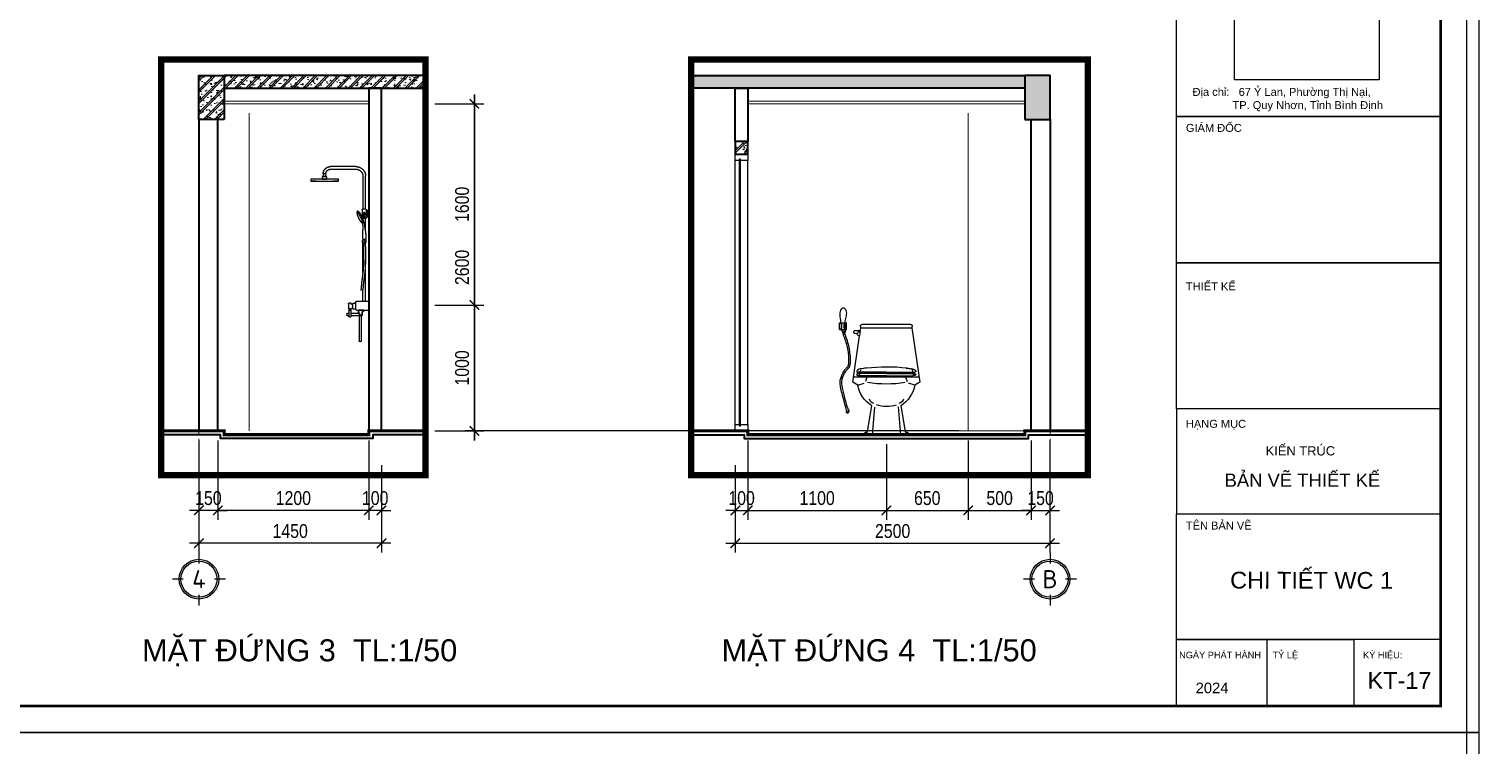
# Model space of a CAD drawing. Header units: inches. Extents: x 236662 to 497023, y -248575 to 81795.
# Drawn here: x 288630 to 300149, y -198868 to -193177 of the extents above; entities that cross this region are included whole.
import ezdxf
from ezdxf.enums import TextEntityAlignment as Align

# ---------------------------------------------------------------- set-up
doc = ezdxf.new("R2010")
doc.units = ezdxf.units.IN
doc.header["$LTSCALE"] = 10
doc.header["$MEASUREMENT"] = 0
for name, pattern in [('ACAD_ISO02W100', [15, 12, -3]), ('CENTER', [2, 1.25, -0.25, 0.25, -0.25]), ('DASHED2', [0.375, 0.25, -0.125])]:
    doc.linetypes.add(name, pattern=pattern)
for name, color, linetype in [('01. HP_TEXT', 9, 'Continuous'), ('04. HP_CUA', 153, 'Continuous'), ('07. HP_KY HIEU', 43, 'Continuous'), ('07. HP_KY HIEU @ 1', 43, 'Continuous'), ('08. HP_DIM', 118, 'Continuous'), ('10. HP_VAT DUNG 1', 144, 'Continuous'), ('TEXT', 2, 'Continuous')]:
    doc.layers.add(name, color=color, linetype=linetype)
for name, color, linetype, lineweight in [('02. HP_BE TONG', 1, 'Continuous', 35), ('03. HP_TUONG', 2, 'Continuous', 35), ('05. HP_TRUC', 251, 'CENTER', 5), ('06. HP_THAY 1', 134, 'Continuous', 15), ('06. HP_THAY 2', 147, 'Continuous', 13), ('09_HP_HATCH', 8, 'Continuous', 5)]:
    doc.layers.add(name, color=color, linetype=linetype, lineweight=lineweight)
doc.layers.add('Tpl_Bound', color=1, linetype='Continuous', plot=False)
doc.styles.add('ISOCP50', font='isocpeur.ttf')
doc.styles.get("Standard").update_dxf_attribs({"font": 'arial.ttf'})
doc.styles.add('TA1', font='arial.ttf')
doc.styles.add('TEXT (none)', font='arial.ttf')
doc.styles.add('text2', font='VHELVCN.TTF')
doc.dimstyles.new('AL-100 (1-50)', dxfattribs={"dimscale": 0.5, "dimtxt": 220, "dimasz": 150, "dimexe": 150, "dimexo": 150, "dimgap": 80, "dimtad": 1, "dimdec": 0, "dimzin": 9, "dimtxsty": 'text2', "dimblk": 'ARCHTICK', "dimcen": 1, "dimdle": 150, "dimclrd": 256, "dimclre": 256, "dimclrt": 7, "dimadec": 0, "dimazin": 0, "dimtfac": 1, "dimtdec": 0, "dimtix": 1, "dimtmove": 2, "dimatfit": 3, "dimldrblk": 'ARCHTICK', "dimfxl": 1, "dimtolj": 1, "dimtzin": 0, "dimlwd": -1, "dimlwe": -1, "dimarcsym": 0})
picture_1 = doc.add_image_def('image1.jpg', size_in_pixel=(1818, 1935))

# ---------------------------------------------------------------- blocks, each defined once
blk = doc.blocks.new('KHUNG TEN A-3')
at = {"layer": '01. HP_TEXT'}
for points in [[(365, 116.74), (365, 163.34), (415, 163.34), (415, 116.74)], [(365, 89.04), (365, 116.74), (415, 116.74), (415, 89.04)], [(365, 61.35), (365, 89.04), (415, 89.04), (415, 61.35)], [(365, 61.35), (365, 41.47), (415, 41.47), (415, 61.35)], [(365, 17.61), (365, 41.47), (415, 41.47), (415, 17.61)], [(365, 5), (365, 17.61), (398.56, 17.61), (398.56, 5)], [(398.56, 5), (382.12, 5), (382.12, 17.61), (398.56, 17.61)], [(398.56, 5), (415, 5), (415, 17.61), (398.56, 17.61)]]:
    blk.add_lwpolyline(points, close=True, dxfattribs=at)
at = {"layer": '02. HP_BE TONG', "color": 1, "const_width": 0.5}
blk.add_lwpolyline([(15, 5), (415, 5), (415, 292), (15, 292)], close=True, dxfattribs=at)
at = {"layer": '06. HP_THAY 1'}
blk.add_lwpolyline([(0, 297), (420, 297), (420, 0), (0, 0)], close=True, dxfattribs=at)
at = {"layer": 'Defpoints'}
blk.add_lwpolyline([(0, 0), (420, 0), (420, 297), (0, 297)], close=True, dxfattribs=at)
at = {"layer": '01. HP_TEXT', "color": 7, "style": 'TA1'}
for s, height, p in [('GIÁM ĐỐC', 1.5, (366.75, 113.85)), ('THIẾT KẾ', 1.5, (366.75, 83.82)), ('HẠNG MỤC', 1.5, (366.75, 57.76)), ('TÊN BẢN VẼ', 1.5, (366.75, 38.47)), ('NGÀY PHÁT HÀNH', 1.25, (365.46, 14.06)), ('TỶ LỆ', 1.25, (383.16, 14.06)), ('KÝ HIỆU:', 1.25, (400.31, 14.06)), ('2024', 2, (368.6, 7.45))]:
    blk.add_text(s, height=height, dxfattribs=at).set_placement(p)
at = {"layer": '01. HP_TEXT', "style": 'TA1'}
for s, height, p in [('KIẾN TRÚC', 1.75, (388.44, 53.39)), ('BẢN VẼ THIẾT KẾ', 2.5, (388.83, 47.82))]:
    blk.add_text(s, height=height, dxfattribs=at).set_placement(p, align=Align.MIDDLE_CENTER)
at = {"layer": '01. HP_TEXT', "color": 7, "insert": (365.04, 122.17), "char_height": 1.5, "attachment_point": 1, "style": 'TA1'}
blk.add_mtext_dynamic_manual_height_columns('\\A1;\\pi-0.02931,l3,t7.47069,17.97069;Địa chỉ:   67 Ỷ Lan, Phường Thị Nại, \\P             TP. Quy Nhơn, Tỉnh Bình Định ', width=49.5509, gutter_width=2.41, heights=[62.37], dxfattribs=at)
image = blk.add_image(picture_1, insert=(375.99, 123.73), size_in_units=(27.41, 29.18))
image.dxf.flags = 7
blk = doc.blocks.new('_ArchTick')
at = {"color": 0, "linetype": 'ByBlock', "const_width": 0.15}
blk.add_lwpolyline([(-0.5, -0.5), (0.5, 0.5)], dxfattribs=at)
blk = doc.blocks.new('*D659')
at = {"layer": '08. HP_DIM', "transparency": 16777216}
for p, q in [((291330, -196643), (291330, -197078)), ((291430, -196643), (291430, -197078)), ((291330, -197003), (291255, -197003)), ((291430, -197003), (291330, -197003)), ((291430, -197003), (291505, -197003))]:
    blk.add_line(p, q, dxfattribs=at)
at = {"layer": 'Defpoints', "color": 0, "transparency": 16777216}
for p in [(291330, -196568), (291430, -196568), (291330, -197003)]:
    blk.add_point(p, dxfattribs=at)
at = {"layer": '08. HP_DIM', "transparency": 16777216, "xscale": 75, "yscale": 75, "zscale": 75}
blk.add_blockref('_ArchTick', (291330, -197003), dxfattribs=at)
at = {"layer": '08. HP_DIM', "transparency": 16777216, "xscale": 75, "yscale": 75, "zscale": 75, "rotation": 180}
blk.add_blockref('_ArchTick', (291430, -197003), dxfattribs=at)
at = {"layer": '08. HP_DIM', "color": 7, "transparency": 16777216, "insert": (291380, -196906), "char_height": 110, "attachment_point": 5, "style": 'text2'}
blk.add_mtext('\\A1;100', dxfattribs=at)
blk = doc.blocks.new('*D660')
at = {"layer": '08. HP_DIM', "transparency": 16777216}
for p, q in [((290130, -196447), (290130, -197078)), ((291330, -196447), (291330, -197078)), ((291405, -197003), (290055, -197003))]:
    blk.add_line(p, q, dxfattribs=at)
at = {"layer": 'Defpoints', "color": 0, "transparency": 16777216}
for p in [(290130, -196372), (291330, -196372), (290130, -197003)]:
    blk.add_point(p, dxfattribs=at)
at = {"layer": '08. HP_DIM', "transparency": 16777216, "xscale": 75, "yscale": 75, "zscale": 75, "rotation": 180}
blk.add_blockref('_ArchTick', (290130, -197003), dxfattribs=at)
at = {"layer": '08. HP_DIM', "transparency": 16777216, "xscale": 75, "yscale": 75, "zscale": 75}
blk.add_blockref('_ArchTick', (291330, -197003), dxfattribs=at)
at = {"layer": '08. HP_DIM', "color": 7, "transparency": 16777216, "insert": (290730, -196906), "char_height": 110, "attachment_point": 5, "style": 'text2'}
blk.add_mtext('\\A1;1200', dxfattribs=at)
blk = doc.blocks.new('*D661')
at = {"layer": '08. HP_DIM', "transparency": 16777216}
for p, q in [((290130, -196447), (290130, -197078)), ((289980, -196643), (289980, -197078)), ((289980, -197003), (289905, -197003)), ((290130, -197003), (289980, -197003)), ((290130, -197003), (290205, -197003))]:
    blk.add_line(p, q, dxfattribs=at)
at = {"layer": 'Defpoints', "color": 0, "transparency": 16777216}
for p in [(290130, -196372), (289980, -196568), (289980, -197003)]:
    blk.add_point(p, dxfattribs=at)
at = {"layer": '08. HP_DIM', "transparency": 16777216, "xscale": 75, "yscale": 75, "zscale": 75}
blk.add_blockref('_ArchTick', (289980, -197003), dxfattribs=at)
at = {"layer": '08. HP_DIM', "transparency": 16777216, "xscale": 75, "yscale": 75, "zscale": 75, "rotation": 180}
blk.add_blockref('_ArchTick', (290130, -197003), dxfattribs=at)
at = {"layer": '08. HP_DIM', "color": 7, "transparency": 16777216, "insert": (290055, -196906), "char_height": 110, "attachment_point": 5, "style": 'text2'}
blk.add_mtext('\\A1;150', dxfattribs=at)
blk = doc.blocks.new('*D662')
at = {"layer": '08. HP_DIM', "transparency": 16777216}
for p, q in [((289980, -196447), (289980, -197339)), ((291430, -196643), (291430, -197339)), ((291505, -197264), (289905, -197264))]:
    blk.add_line(p, q, dxfattribs=at)
at = {"layer": 'Defpoints', "color": 0, "transparency": 16777216}
for p in [(289980, -196372), (291430, -196568), (289980, -197264)]:
    blk.add_point(p, dxfattribs=at)
at = {"layer": '08. HP_DIM', "transparency": 16777216, "xscale": 75, "yscale": 75, "zscale": 75, "rotation": 180}
blk.add_blockref('_ArchTick', (289980, -197264), dxfattribs=at)
at = {"layer": '08. HP_DIM', "transparency": 16777216, "xscale": 75, "yscale": 75, "zscale": 75}
blk.add_blockref('_ArchTick', (291430, -197264), dxfattribs=at)
at = {"layer": '08. HP_DIM', "color": 7, "transparency": 16777216, "insert": (290705, -197168), "char_height": 110, "attachment_point": 5, "style": 'text2'}
blk.add_mtext('\\A1;1450', dxfattribs=at)
blk = doc.blocks.new('ÁDASDASDAA')
at = {"layer": '10. HP_VAT DUNG 1', "linetype": 'DASHED2', "ltscale": 150}
for p, q in [((363, 1044), (342, 1044)), ((47, 1023), (47, 760)), ((339, 982), (362, 982)), ((-2, 703), (-2, 751)), ((2, 754), (8, 754)), ((8, 699), (2, 699)), ((12, 751), (12, 703)), ((12, 739), (14, 739)), ((14, 714), (12, 714)), ((16, 737), (16, 716)), ((16, 735), (21, 735)), ((16, 720), (21, 720)), ((20, 735), (20, 759)), ((20, 691), (20, 720)), ((24, 763), (49, 763)), ((25, 731), (25, 724)), ((32, 700), (32, 717)), ((36, 721), (38, 721)), ((38, 696), (36, 696)), ((42, 717), (42, 700)), ((53, 759), (53, 695)), ((49, 691), (20, 691)), ((47, 691), (47, 681)), ((31, 498), (31, 513)), ((45, 498), (45, 513)), ((48, 256), (49, 494)), ((27, 28), (28, 353)), ((48, 28), (48, 121)), ((0, -32), (0, 21)), ((0, -21), (0, 0)), ((7, 28), (98, 28)), ((105, -32), (105, 21)), ((105, 13), (127, 13)), ((131, 9), (131, -25)), ((144, 15), (159, 15)), ((163, 12), (163, -27)), ((98, -40), (7, -40)), ((43, -40), (84, -40)), ((43, -49), (43, -40)), ((60, -53), (47, -53)), ((52, -40), (84, -40)), ((52, -80), (52, -53)), ((84, -83), (56, -83)), ((80, -53), (75, -53)), ((75, -67), (142, -67)), ((75, -83), (75, -67)), ((142, -83), (75, -83)), ((84, -40), (84, -49)), ((84, -57), (84, -67)), ((127, -29), (105, -29)), ((131, -27), (131, -15)), ((159, -31), (135, -31)), ((142, -90), (142, -44)), ((146, -40), (156, -40)), ((156, -94), (146, -94)), ((160, -44), (160, -90)), ((160, -67), (171, -67)), ((171, -83), (160, -83)), ((174, -70), (174, -80)), ((62, -248), (62, -284)), ((69, -292), (69, -292)), ((77, -244), (77, -284))]:
    blk.add_line(p, q, dxfattribs=at)
blk.add_lwpolyline([(103, 1100), (305, 1100, -0.414214), (363, 1042), (363, 1028, -0.414214), (360, 1024), (346, 1024, -0.414214), (342, 1028), (342, 1042, 0.414214), (305, 1079), (103, 1079)], format="xyb", dxfattribs=at)
for points in [[(26, 762), (26, 1024)], [(26, 589), (26, 692)]]:
    blk.add_lwpolyline(points, dxfattribs=at)
for points in [[(241, 999), (461, 999), (461, 985), (241, 985)], [(334, 1018), (371, 1018), (371, 999), (334, 999)], [(147, -31), (156, -31), (156, -40), (147, -40)]]:
    blk.add_lwpolyline(points, close=True, dxfattribs=at)
for centre, radius in [((37, 728), 6.6), ((37, 505), 16.4)]:
    blk.add_circle(centre, radius, dxfattribs=at)
for centre, radius, start, end in [((103, 1023), 77.1, 90, 180), ((103, 1023), 56.1, 90, 180), ((351, 3004), 2022, 266.873, 273.127), ((2, 751), 3.74, 90, 180), ((2, 703), 3.74, 180, 270), ((8, 751), 3.74, 0, 90), ((8, 703), 3.74, 270, 0), ((14, 737), 1.87, 0, 90), ((14, 716), 1.87, 270, 0), ((24, 759), 3.74, 90, 180), ((21, 731), 3.74, 0, 90), ((21, 724), 3.74, 270, 0), ((36, 717), 3.74, 90, 180), ((36, 700), 3.74, 180, 270), ((38, 717), 3.74, 0, 90), ((38, 700), 3.74, 270, 0), ((49, 759), 3.74, 0, 90), ((49, 695), 3.74, 270, 0), ((7, 21), 7.48, 90, 180), ((98, 21), 7.48, 0, 90), ((127, 9), 3.74, 0, 90), ((159, 12), 3.74, 0, 89.961), ((7, -32), 7.48, 180, 270), ((47, -49), 3.74, 180, 270), ((56, -80), 3.74, 180, 270), ((80, -49), 3.74, 270, 0), ((80, -57), 3.74, 0, 90), ((98, -32), 7.48, 270, 0), ((127, -25), 3.74, 270, 0), ((135, -27), 3.74, 180, 270), ((146, -44), 3.74, 90, 180), ((146, -90), 3.74, 180, 270), ((156, -44), 3.74, 0, 90), ((156, -90), 3.74, 270, 0), ((159, -27), 3.74, 270, 0), ((171, -70), 3.74, 0, 90), ((171, -80), 3.74, 270, 0), ((69, -284), 7.48, 180, 270), ((69, -284), 7.48, 270, 0)]:
    blk.add_arc(centre, radius, start, end, dxfattribs=at)
for points in [[(344, 1024), (342, 1020), (334, 1018)], [(361, 1024), (363, 1020), (371, 1018)], [(23, 523), (22, 545), (24, 574), (30, 613), (33, 636), (39, 658), (56, 704), (73, 733), (87, 746)], [(91, 740), (80, 723), (63, 690), (52, 657), (50, 644), (51, 551), (50, 524)], [(87, 746), (92, 744), (95, 733), (92, 716), (83, 694), (71, 671), (61, 659), (51, 651)], [(31, 513), (30, 516), (27, 518)], [(31, 498), (30, 494), (27, 492)], [(29, 491), (27, 369), (32, 267), (39, 209), (45, 158), (51, 78), (57, 10), (61, -99), (62, -248)], [(45, 513), (46, 516), (49, 518)], [(45, 498), (46, 494), (49, 494)], [(133, 3), (138, 4), (139, 8), (142, 14), (144, 15)]]:
    blk.add_spline(points, degree=3, dxfattribs=at)
blk.add_open_spline([(44, 490), (44, 470), (43, 449), (43, 415), (42, 403), (42, 382), (42, 373), (43, 357), (43, 349), (43, 324), (44, 308), (46, 285), (46, 278), (47, 269), (47, 266), (48, 262), (48, 260), (49, 253), (49, 248), (51, 234), (52, 225), (54, 212), (54, 209), (55, 202), (55, 199), (57, 189), (57, 182), (59, 171), (59, 166), (60, 157), (60, 155), (61, 149), (61, 146), (62, 138), (62, 132), (64, 115), (64, 104), (66, 89), (66, 86), (66, 79), (67, 76), (67, 71), (67, 68), (68, 60), (68, 54), (70, 38), (71, 27), (72, 12), (72, 8), (72, 0), (73, -4), (73, -15), (74, -22), (75, -45), (75, -60), (76, -98), (77, -121), (77, -167), (77, -190), (77, -236), (77, -260), (77, -244)], degree=3, knots=[0, 0, 0, 0, 167.623842, 167.623842, 269.288906, 269.288906, 335.942574, 335.942574, 402.596242, 402.596242, 535.903578, 535.903578, 591.115144, 591.115144, 610.088371, 610.088371, 629.061598, 629.061598, 667.008052, 667.008052, 742.900961, 742.900961, 769.149431, 769.149431, 795.397901, 795.397901, 847.894842, 847.894842, 889.429331, 889.429331, 911.858109, 911.858109, 934.286887, 934.286887, 979.144444, 979.144444, 1068.859557, 1068.859557, 1098.828686, 1098.828686, 1121.082469, 1121.082469, 1143.336253, 1143.336253, 1187.84382, 1187.84382, 1276.858955, 1276.858955, 1306.966026, 1306.966026, 1337.073098, 1337.073098, 1397.287241, 1397.287241, 1517.715527, 1517.715527, 1701.519191, 1701.519191, 1885.322854, 1885.322854, 2070.350351, 2070.350351, 2070.350351, 2070.350351], dxfattribs=at)
blk = doc.blocks.new('*D663')
at = {"layer": '08. HP_DIM', "transparency": 16777216}
for p, q in [((294241, -196643), (294241, -197078)), ((294341, -196643), (294341, -197078)), ((294241, -197003), (294166, -197003)), ((294241, -197003), (294341, -197003)), ((294341, -197003), (294416, -197003))]:
    blk.add_line(p, q, dxfattribs=at)
at = {"layer": 'Defpoints', "color": 0, "transparency": 16777216}
for p in [(294241, -196568), (294341, -196568), (294341, -197003)]:
    blk.add_point(p, dxfattribs=at)
at = {"layer": '08. HP_DIM', "transparency": 16777216, "xscale": 75, "yscale": 75, "zscale": 75}
blk.add_blockref('_ArchTick', (294241, -197003), dxfattribs=at)
at = {"layer": '08. HP_DIM', "transparency": 16777216, "xscale": 75, "yscale": 75, "zscale": 75, "rotation": 180}
blk.add_blockref('_ArchTick', (294341, -197003), dxfattribs=at)
at = {"layer": '08. HP_DIM', "color": 7, "transparency": 16777216, "insert": (294291, -196906), "char_height": 110, "attachment_point": 5, "style": 'text2'}
blk.add_mtext('\\A1;100', dxfattribs=at)
blk = doc.blocks.new('*D664')
at = {"layer": '08. HP_DIM', "transparency": 16777216}
for p, q in [((294341, -196447), (294341, -197078)), ((295441, -196477), (295441, -197078)), ((294266, -197003), (295516, -197003))]:
    blk.add_line(p, q, dxfattribs=at)
at = {"layer": 'Defpoints', "color": 0, "transparency": 16777216}
for p in [(294341, -196372), (295441, -196402), (295441, -197003)]:
    blk.add_point(p, dxfattribs=at)
at = {"layer": '08. HP_DIM', "transparency": 16777216, "xscale": 75, "yscale": 75, "zscale": 75, "rotation": 180}
blk.add_blockref('_ArchTick', (294341, -197003), dxfattribs=at)
at = {"layer": '08. HP_DIM', "transparency": 16777216, "xscale": 75, "yscale": 75, "zscale": 75}
blk.add_blockref('_ArchTick', (295441, -197003), dxfattribs=at)
at = {"layer": '08. HP_DIM', "color": 7, "transparency": 16777216, "insert": (294891, -196906), "char_height": 110, "attachment_point": 5, "style": 'text2'}
blk.add_mtext('\\A1;1100', dxfattribs=at)
blk = doc.blocks.new('*D665')
at = {"layer": '08. HP_DIM', "transparency": 16777216}
for p, q in [((296591, -196447), (296591, -197078)), ((296741, -196643), (296741, -197078)), ((296591, -197003), (296516, -197003)), ((296591, -197003), (296741, -197003)), ((296741, -197003), (296816, -197003))]:
    blk.add_line(p, q, dxfattribs=at)
at = {"layer": 'Defpoints', "color": 0, "transparency": 16777216}
for p in [(296591, -196372), (296741, -196568), (296741, -197003)]:
    blk.add_point(p, dxfattribs=at)
at = {"layer": '08. HP_DIM', "transparency": 16777216, "xscale": 75, "yscale": 75, "zscale": 75}
blk.add_blockref('_ArchTick', (296591, -197003), dxfattribs=at)
at = {"layer": '08. HP_DIM', "transparency": 16777216, "xscale": 75, "yscale": 75, "zscale": 75, "rotation": 180}
blk.add_blockref('_ArchTick', (296741, -197003), dxfattribs=at)
at = {"layer": '08. HP_DIM', "color": 7, "transparency": 16777216, "insert": (296666, -196906), "char_height": 110, "attachment_point": 5, "style": 'text2'}
blk.add_mtext('\\A1;150', dxfattribs=at)
blk = doc.blocks.new('*D666')
at = {"layer": '08. HP_DIM', "transparency": 16777216}
for p, q in [((296741, -196447), (296741, -197339)), ((294241, -196643), (294241, -197339)), ((294166, -197264), (296816, -197264))]:
    blk.add_line(p, q, dxfattribs=at)
at = {"layer": 'Defpoints', "color": 0, "transparency": 16777216}
for p in [(296741, -196372), (294241, -196568), (296741, -197264)]:
    blk.add_point(p, dxfattribs=at)
at = {"layer": '08. HP_DIM', "transparency": 16777216, "xscale": 75, "yscale": 75, "zscale": 75, "rotation": 180}
blk.add_blockref('_ArchTick', (294241, -197264), dxfattribs=at)
at = {"layer": '08. HP_DIM', "transparency": 16777216, "xscale": 75, "yscale": 75, "zscale": 75}
blk.add_blockref('_ArchTick', (296741, -197264), dxfattribs=at)
at = {"layer": '08. HP_DIM', "color": 7, "transparency": 16777216, "insert": (295491, -197168), "char_height": 110, "attachment_point": 5, "style": 'text2'}
blk.add_mtext('\\A1;2500', dxfattribs=at)
blk = doc.blocks.new('*U308')
for p, q in [((0, 50), (0, 2150)), ((100, 50), (100, 2150))]:
    blk.add_line(p, q)
for points in [[(0, 2150), (60, 2150), (60, 2160), (70, 2160), (70, 2150), (100, 2150), (100, 2200), (0, 2200)], [(0, 0), (100, 0), (100, 50), (70, 50), (70, 40), (60, 40), (60, 50), (0, 50)]]:
    blk.add_lwpolyline(points, close=True)
at = {"color": 8}
blk.add_lwpolyline([(70, 40), (60, 40), (60, 2160), (70, 2160)], close=True, dxfattribs=at)
blk = doc.blocks.new('MAT DUNG TIEU')
for p, q in [((289158, 73242), (289174, 73232)), ((289158, 73242), (289206, 73242)), ((289158, 73194), (289158, 73242)), ((289174, 73203), (289158, 73194)), ((289158, 73194), (289206, 73194)), ((289174, 73203), (289174, 73232)), ((289175, 73185), (289179, 73172)), ((289178, 73174), (289194, 73174)), ((289179, 73172), (289193, 73172)), ((289206, 73242), (289190, 73232)), ((289190, 73203), (289190, 73232)), ((289190, 73203), (289206, 73194)), ((289198, 73187), (289193, 73172)), ((289206, 73194), (289206, 73242)), ((289301, 73187), (289296, 73151)), ((289304, 73207), (289658, 73207)), ((289255, 72867), (289706, 72867)), ((289276, 72883), (289276, 72882)), ((289276, 72883), (289276, 72883)), ((289276, 72882), (289277, 72882)), ((289277, 72882), (289277, 72881)), ((289277, 72881), (289278, 72881)), ((289277, 72881), (289277, 72881)), ((289278, 72881), (289278, 72880)), ((289278, 72880), (289278, 72880)), ((289278, 72880), (289279, 72880)), ((289279, 72880), (289279, 72879)), ((289279, 72880), (289279, 72880)), ((289279, 72879), (289280, 72879)), ((289280, 72879), (289280, 72879)), ((289280, 72879), (289281, 72879)), ((289281, 72878), (289282, 72878)), ((289281, 72878), (289281, 72878)), ((289282, 72878), (289282, 72878)), ((289282, 72878), (289283, 72878)), ((289283, 72878), (289284, 72878)), ((289287, 72899), (289284, 72899)), ((289287, 72899), (289284, 72899)), ((289284, 72878), (289284, 72877)), ((289284, 72877), (289285, 72877)), ((289285, 72877), (289286, 72877)), ((289285, 72877), (289285, 72877)), ((289286, 72877), (289287, 72877)), ((289286, 72877), (289286, 72877)), ((289481, 72899), (289287, 72899)), ((289287, 72877), (289288, 72877)), ((289288, 72877), (289288, 72877)), ((289288, 72877), (289289, 72876)), ((289289, 72876), (289290, 72876)), ((289290, 72876), (289291, 72876)), ((289291, 72876), (289292, 72876)), ((289292, 72876), (289293, 72876)), ((289296, 72887), (289293, 72879)), ((289293, 72876), (289294, 72876)), ((289294, 72876), (289295, 72876)), ((289295, 72876), (289296, 72876)), ((289296, 72876), (289297, 72875)), ((289481, 72875), (289297, 72875)), ((289302, 72915), (289299, 72905)), ((289481, 72891), (289329, 72891)), ((289481, 72899), (289675, 72899)), ((289481, 72891), (289633, 72891)), ((289481, 72875), (289665, 72875)), ((289659, 72915), (289662, 72905)), ((289666, 72876), (289665, 72875)), ((289666, 72887), (289668, 72879)), ((289667, 72876), (289666, 72876)), ((289668, 72876), (289667, 72876)), ((289669, 72876), (289668, 72876)), ((289670, 72876), (289669, 72876)), ((289671, 72876), (289670, 72876)), ((289672, 72876), (289671, 72876)), ((289673, 72876), (289672, 72876)), ((289673, 72877), (289673, 72876)), ((289674, 72877), (289673, 72877)), ((289675, 72877), (289674, 72877)), ((289675, 72899), (289678, 72899)), ((289675, 72877), (289675, 72877)), ((289676, 72877), (289675, 72877)), ((289676, 72877), (289676, 72877)), ((289677, 72877), (289676, 72877)), ((289678, 72877), (289677, 72877)), ((289678, 72878), (289678, 72877)), ((289679, 72878), (289678, 72878)), ((289679, 72878), (289679, 72878)), ((289680, 72878), (289679, 72878)), ((289680, 72878), (289680, 72878)), ((289681, 72878), (289680, 72878)), ((289681, 72879), (289681, 72878)), ((289682, 72879), (289681, 72879)), ((289683, 72880), (289682, 72879)), ((289682, 72879), (289682, 72879)), ((289682, 72879), (289682, 72879)), ((289683, 72880), (289683, 72880)), ((289683, 72880), (289683, 72880)), ((289684, 72880), (289683, 72880)), ((289684, 72881), (289684, 72880)), ((289684, 72881), (289684, 72881)), ((289685, 72881), (289684, 72881)), ((289686, 72883), (289685, 72882)), ((289685, 72882), (289685, 72881)), ((289685, 72882), (289685, 72882)), ((289686, 72883), (289686, 72883)), ((289283, 72811), (289327, 72823)), ((289678, 72811), (289634, 72823)), ((289562, 72659), (289579, 72467))]:
    blk.add_line(p, q)
blk.add_lwpolyline([(289678, 72811, -0.204545), (289581, 72667), (289611, 72490, 0.414214), (289616, 72485), (289624, 72485, -0.414214), (289629, 72480), (289631, 72467), (289330, 72467), (289333, 72480, -0.414214), (289338, 72485), (289346, 72485, 0.414214), (289351, 72490), (289380, 72667, -0.204545), (289283, 72811), (289250, 72830), (289296, 73151, -0.420661), (289280, 73164), (289264, 73167, -0.414214), (289256, 73175), (289256, 73179, -0.414214), (289264, 73187), (289301, 73187), (289304, 73207), (289303, 73224, -0.283785), (289317, 73232), (289645, 73232, -0.283785), (289659, 73224), (289658, 73207), (289712, 72830)], format="xyb", close=True)
for points in [[(289623, 72927, 0.059522), (289343, 72927), (289329, 72927), (289323, 72925), (289310, 72924), (289300, 72922), (289293, 72920), (289287, 72917), (289282, 72915), (289277, 72906), (289278, 72901), (289284, 72899)], [(289361, 72715, 0.247354), (289393, 72685, 0.247354)], [(289481, 72664, 0.073236), (289552, 72675, 0.073236)], [(289569, 72685, 0.247354), (289601, 72715, 0.247354)]]:
    blk.add_lwpolyline(points, format="xyb")
for points in [[(289329, 72891), (289326, 72891), (289324, 72891), (289322, 72891), (289320, 72891), (289319, 72891), (289318, 72891), (289317, 72891), (289315, 72891), (289314, 72891), (289313, 72891), (289312, 72891), (289311, 72891), (289310, 72891), (289309, 72891), (289308, 72891), (289307, 72890), (289306, 72890), (289305, 72890), (289304, 72890), (289304, 72890), (289303, 72890), (289302, 72890), (289301, 72890), (289300, 72890), (289299, 72890), (289298, 72890), (289297, 72890), (289296, 72890), (289295, 72890), (289294, 72890), (289293, 72890), (289292, 72890), (289292, 72890), (289291, 72890), (289290, 72890), (289289, 72890), (289288, 72890), (289287, 72889), (289286, 72889), (289285, 72889), (289285, 72889), (289284, 72889), (289283, 72889), (289282, 72889), (289282, 72888), (289281, 72888), (289280, 72888), (289279, 72887), (289278, 72887), (289277, 72886)], [(289281, 72879), (289281, 72878)], [(289347, 72867), (289337, 72835)], [(289614, 72867), (289625, 72835)], [(289619, 72927), (289623, 72927), (289627, 72927), (289630, 72927), (289633, 72927), (289635, 72926), (289636, 72926), (289638, 72926), (289639, 72926), (289641, 72925), (289642, 72925), (289644, 72925), (289645, 72925), (289647, 72924), (289648, 72924), (289650, 72924), (289651, 72924), (289653, 72923), (289654, 72923), (289656, 72923), (289657, 72923), (289658, 72923), (289659, 72922), (289660, 72922), (289661, 72922), (289663, 72922), (289663, 72921), (289664, 72921), (289665, 72921), (289666, 72921), (289667, 72920), (289668, 72920), (289669, 72920), (289670, 72920), (289670, 72919), (289671, 72919), (289672, 72919), (289673, 72918), (289673, 72918), (289674, 72918), (289675, 72917), (289676, 72917), (289676, 72917), (289677, 72916), (289678, 72916), (289678, 72916), (289679, 72915), (289679, 72915), (289680, 72914), (289681, 72913), (289681, 72912), (289682, 72911), (289682, 72910), (289683, 72909), (289683, 72908), (289684, 72907), (289684, 72906), (289684, 72905), (289684, 72904), (289684, 72903), (289683, 72902), (289682, 72901), (289681, 72901), (289680, 72900), (289678, 72899)], [(289633, 72891), (289635, 72891), (289638, 72891), (289639, 72891), (289641, 72891), (289643, 72891), (289644, 72891), (289645, 72891), (289646, 72891), (289647, 72891), (289648, 72891), (289650, 72891), (289651, 72891), (289652, 72891), (289653, 72891), (289654, 72891), (289654, 72890), (289655, 72890), (289656, 72890), (289657, 72890), (289658, 72890), (289659, 72890), (289660, 72890), (289661, 72890), (289662, 72890), (289663, 72890), (289664, 72890), (289664, 72890), (289665, 72890), (289666, 72890), (289667, 72890), (289668, 72890), (289669, 72890), (289670, 72890), (289671, 72890), (289672, 72890), (289673, 72890), (289674, 72890), (289675, 72889), (289676, 72889), (289676, 72889), (289677, 72889), (289678, 72889), (289679, 72889), (289679, 72889), (289680, 72888), (289681, 72888), (289682, 72888), (289683, 72887), (289684, 72887), (289685, 72886)], [(289399, 72659), (289383, 72467)]]:
    blk.add_lwpolyline(points)
at = {"flags": 128}
blk.add_lwpolyline([(289208, 72628, 0.447816), (289219, 72631, -1.095424)], format="xyb", dxfattribs=at)
for centre, radius, start, end in [((289295, 73165), 14.4, 69.5025, 183.0668), ((289281, 72883), 5.46, 149.2762, 180.6862), ((289680, 72883), 5.46, 359.3138, 30.7238), ((289481, 73682), 862, 261.2909, 278.7091), ((289480, 72910), 245, 253.3416, 270.0961)]:
    blk.add_arc(centre, radius, start, end)
at = {"ltscale": 10}
blk.add_arc((289213, 72630), 11, 139.283, 76.9678, dxfattribs=at)
at = {"start_tangent": (0.000511, 1), "end_tangent": (0.000511, 1)}
blk.add_spline([(289169, 73212), (289165, 73246), (289160, 73299), (289171, 73337), (289189, 73342), (289203, 73327), (289205, 73289), (289197, 73212), (289196, 73186), (289174, 73186), (289169, 73212)], degree=3, dxfattribs=at)
for points, knots in [([(289181, 73172), (289181, 73162), (289184, 73154), (289189, 73143), (289190, 73141), (289194, 73130), (289196, 73123), (289203, 73101), (289207, 73087), (289213, 73056), (289216, 73041), (289219, 73015), (289219, 73004), (289220, 72986), (289220, 72979), (289220, 72966), (289219, 72960), (289218, 72954), (289218, 72952), (289218, 72949), (289217, 72948), (289217, 72946), (289217, 72945), (289216, 72943), (289215, 72941), (289214, 72939), (289214, 72938), (289212, 72936), (289212, 72936), (289211, 72934), (289210, 72933), (289208, 72932), (289207, 72931), (289205, 72929), (289204, 72928), (289201, 72925), (289200, 72923), (289196, 72920), (289194, 72917), (289190, 72912), (289188, 72909), (289182, 72900), (289179, 72893), (289174, 72882), (289173, 72881), (289171, 72875), (289170, 72872), (289168, 72866), (289167, 72864), (289166, 72861), (289165, 72860), (289164, 72858), (289164, 72857), (289163, 72854), (289163, 72853), (289162, 72849), (289161, 72847), (289160, 72841), (289159, 72837), (289159, 72830), (289159, 72826), (289159, 72817), (289160, 72812), (289161, 72804), (289161, 72802), (289162, 72799), (289162, 72797), (289163, 72794), (289163, 72792), (289164, 72788), (289164, 72785), (289166, 72778), (289167, 72772), (289173, 72752), (289177, 72734), (289186, 72703), (289187, 72699), (289188, 72695), (289188, 72694), (289189, 72692), (289189, 72692), (289189, 72690), (289190, 72689), (289191, 72685), (289191, 72682), (289193, 72675), (289195, 72671), (289198, 72659), (289200, 72652), (289204, 72640), (289206, 72634), (289208, 72628)], [0, 0, 0, 0, 20.968359, 20.968359, 28.837472, 28.837472, 48.568267, 48.568267, 88.029858, 88.029858, 130.816709, 130.816709, 166.258815, 166.258815, 192.631441, 192.631441, 219.004068, 219.004068, 229.293688, 229.293688, 236.963424, 236.963424, 244.633161, 244.633161, 259.972633, 259.972633, 275.312106, 275.312106, 287.527711, 287.527711, 299.743315, 299.743315, 314.298274, 314.298274, 328.853232, 328.853232, 343.40819, 343.40819, 361.601073, 361.601073, 379.793957, 379.793957, 409.166583, 409.166583, 414.573556, 414.573556, 425.387502, 425.387502, 429.863764, 429.863764, 433.24764, 433.24764, 435.867029, 435.867029, 438.486418, 438.486418, 443.54838, 443.54838, 448.51485, 448.51485, 453.48132, 453.48132, 458.447791, 458.447791, 459.901505, 459.901505, 461.138247, 461.138247, 462.624915, 462.624915, 464.111583, 464.111583, 467.08492, 467.08492, 472.885785, 472.885785, 473.590223, 473.590223, 473.761524, 473.761524, 473.867965, 473.867965, 474.123166, 474.123166, 474.633569, 474.633569, 475.654374, 475.654374, 477.695985, 477.695985, 479.918209, 479.918209, 479.918209, 479.918209]), ([(289191, 73172), (289193, 73162), (289197, 73152), (289213, 73110), (289221, 73077), (289228, 73029), (289230, 73013), (289231, 72988), (289231, 72978), (289231, 72963), (289230, 72958), (289229, 72951), (289229, 72949), (289227, 72942), (289226, 72938), (289224, 72933), (289222, 72931), (289220, 72928), (289219, 72926), (289216, 72924), (289214, 72922), (289211, 72919), (289210, 72918), (289206, 72914), (289203, 72911), (289198, 72904), (289195, 72900), (289189, 72889), (289186, 72882), (289182, 72873), (289181, 72871), (289179, 72866), (289178, 72863), (289176, 72858), (289176, 72857), (289175, 72854), (289175, 72854), (289174, 72852), (289174, 72851), (289173, 72849), (289173, 72847), (289172, 72842), (289171, 72840), (289171, 72833), (289171, 72829), (289171, 72819), (289172, 72814), (289175, 72792), (289179, 72771), (289194, 72714), (289204, 72678), (289219, 72631)], [1.242846, 1.242846, 1.242846, 1.242846, 28.934087, 28.934087, 113.624774, 113.624774, 160.510303, 160.510303, 196.445185, 196.445185, 220.263793, 220.263793, 232.200731, 232.200731, 260.441411, 260.441411, 279.627851, 279.627851, 298.814291, 298.814291, 318.000731, 318.000731, 337.187171, 337.187171, 363.09365, 363.09365, 389.000128, 389.000128, 414.906607, 414.906607, 419.717969, 419.717969, 429.340694, 429.340694, 433.14704, 433.14704, 435.161501, 435.161501, 437.175961, 437.175961, 441.204883, 441.204883, 446.276038, 446.276038, 451.347192, 451.347192, 456.418346, 456.418346, 468.173389, 468.173389, 479.75263, 479.75263, 479.75263, 479.75263])]:
    blk.add_open_spline(points, degree=3, knots=knots)
blk = doc.blocks.new('grid test1')
at = {"ltscale": 20}
for p, q in [((0, 440), (0, 260)), ((-260, 0), (-440, 0)), ((440, 0), (260, 0)), ((0, -260), (0, -440))]:
    blk.add_line(p, q, dxfattribs=at)
at = {"color": 251, "ltscale": 20, "true_color": 0x636466}
for radius in [330, 300]:
    blk.add_circle((0, 0), radius, dxfattribs=at)
at = {"layer": '01. HP_TEXT', "color": 2, "ltscale": 20, "true_color": 0xf1eb1f, "style": 'ISOCP50'}
blk.add_attdef('GRID', text='', height=300, dxfattribs=at).set_placement((-37, 0), align=Align.MIDDLE_CENTER)
blk = doc.blocks.new('*D672')
at = {"layer": '08. HP_DIM', "transparency": 16777216}
for p, q in [((292168, -196447), (292168, -195296)), ((291855, -195371), (292243, -195371)), ((291855, -196372), (292243, -196372))]:
    blk.add_line(p, q, dxfattribs=at)
at = {"layer": 'Defpoints', "color": 0, "transparency": 16777216}
for p in [(291780, -195371), (292168, -195371), (291780, -196372)]:
    blk.add_point(p, dxfattribs=at)
at = {"layer": '08. HP_DIM', "transparency": 16777216, "xscale": 75, "yscale": 75, "zscale": 75}
for p, rotation in [((292168, -195371), 90), ((292168, -196372), 270)]:
    blk.add_blockref('_ArchTick', p, dxfattribs=dict(at, rotation=rotation))
at = {"layer": '08. HP_DIM', "color": 7, "transparency": 16777216, "insert": (292071, -195871), "char_height": 110, "attachment_point": 5, "rotation": 90, "style": 'text2'}
blk.add_mtext('\\A1;1000', dxfattribs=at)
blk = doc.blocks.new('*D673')
at = {"layer": '08. HP_DIM', "transparency": 16777216}
for p, q in [((292168, -195446), (292168, -193697)), ((291855, -193772), (292243, -193772)), ((291855, -195371), (292243, -195371))]:
    blk.add_line(p, q, dxfattribs=at)
at = {"layer": 'Defpoints', "color": 0, "transparency": 16777216}
for p in [(291780, -193772), (292168, -193772), (291780, -195371)]:
    blk.add_point(p, dxfattribs=at)
at = {"layer": '08. HP_DIM', "transparency": 16777216, "xscale": 75, "yscale": 75, "zscale": 75}
for p, rotation in [((292168, -193772), 90), ((292168, -195371), 270)]:
    blk.add_blockref('_ArchTick', p, dxfattribs=dict(at, rotation=rotation))
at = {"layer": '08. HP_DIM', "color": 7, "transparency": 16777216, "insert": (292071, -194571), "char_height": 110, "attachment_point": 5, "rotation": 90, "style": 'text2'}
blk.add_mtext('\\A1;1600', dxfattribs=at)
blk = doc.blocks.new('*D674')
at = {"layer": '08. HP_DIM', "transparency": 16777216}
for p, q in [((292168, -193697), (292168, -196447)), ((291855, -193772), (292243, -193772)), ((296016, -196372), (292093, -196372))]:
    blk.add_line(p, q, dxfattribs=at)
at = {"layer": 'Defpoints', "color": 0, "transparency": 16777216}
for p in [(291780, -193772), (292168, -196372), (296091, -196372)]:
    blk.add_point(p, dxfattribs=at)
at = {"layer": '08. HP_DIM', "transparency": 16777216, "xscale": 75, "yscale": 75, "zscale": 75}
for p, rotation in [((292168, -193772), 90), ((292168, -196372), 270)]:
    blk.add_blockref('_ArchTick', p, dxfattribs=dict(at, rotation=rotation))
at = {"layer": '08. HP_DIM', "color": 7, "transparency": 16777216, "insert": (292071, -195072), "char_height": 110, "attachment_point": 5, "rotation": 90, "style": 'text2'}
blk.add_mtext('\\A1;2600', dxfattribs=at)
blk = doc.blocks.new('*D675')
at = {"layer": '08. HP_DIM', "transparency": 16777216}
for p, q in [((295441, -196477), (295441, -197078)), ((296091, -196447), (296091, -197078)), ((295366, -197003), (296166, -197003))]:
    blk.add_line(p, q, dxfattribs=at)
at = {"layer": 'Defpoints', "color": 0, "transparency": 16777216}
for p in [(295441, -196402), (296091, -196372), (296091, -197003)]:
    blk.add_point(p, dxfattribs=at)
at = {"layer": '08. HP_DIM', "transparency": 16777216, "xscale": 75, "yscale": 75, "zscale": 75, "rotation": 180}
blk.add_blockref('_ArchTick', (295441, -197003), dxfattribs=at)
at = {"layer": '08. HP_DIM', "transparency": 16777216, "xscale": 75, "yscale": 75, "zscale": 75}
blk.add_blockref('_ArchTick', (296091, -197003), dxfattribs=at)
at = {"layer": '08. HP_DIM', "color": 7, "transparency": 16777216, "insert": (295766, -196906), "char_height": 110, "attachment_point": 5, "style": 'text2'}
blk.add_mtext('\\A1;650', dxfattribs=at)
blk = doc.blocks.new('*D676')
at = {"layer": '08. HP_DIM', "transparency": 16777216}
for p, q in [((296091, -196447), (296091, -197078)), ((296591, -196447), (296591, -197078)), ((296016, -197003), (296666, -197003))]:
    blk.add_line(p, q, dxfattribs=at)
at = {"layer": 'Defpoints', "color": 0, "transparency": 16777216}
for p in [(296091, -196372), (296591, -196372), (296591, -197003)]:
    blk.add_point(p, dxfattribs=at)
at = {"layer": '08. HP_DIM', "transparency": 16777216, "xscale": 75, "yscale": 75, "zscale": 75, "rotation": 180}
blk.add_blockref('_ArchTick', (296091, -197003), dxfattribs=at)
at = {"layer": '08. HP_DIM', "transparency": 16777216, "xscale": 75, "yscale": 75, "zscale": 75}
blk.add_blockref('_ArchTick', (296591, -197003), dxfattribs=at)
at = {"layer": '08. HP_DIM', "color": 7, "transparency": 16777216, "insert": (296341, -196906), "char_height": 110, "attachment_point": 5, "style": 'text2'}
blk.add_mtext('\\A1;500', dxfattribs=at)

msp = doc.modelspace()

# ---------------------------------------------------------------- hatches: boundary and pattern name
at = {"layer": '09_HP_HATCH'}
h = msp.add_hatch(dxfattribs=at)
h.set_pattern_fill('CHAU-01', color=256, scale=15, pattern_type=2)
h.set_pattern_definition([(50, (-17820.39, -3276.53), (107.589027, -9.41282), [11.25, -123.75]), (355, (-17820.39, -3276.53), (-20.8127, 112.82882), [9, -99]), (100.4514, (-17811.43, -3277.32), (86.776407, 103.41593), [9.56103, -105.171317]), (46.1842, (-17820.4, -3246.53), (160.086157, -24.82785), [16.875, -185.625]), (96.6356, (-17807.05, -3248.6), (140.199406, 146.11768), [14.34154, -157.75695]), (351.1842, (-17820.4, -3246.53), (140.19929, 146.11779), [13.5, -148.5]), (21, (-17805.39, -3254.03), (89.536058, -60.392834), [11.25, -123.75]), (326, (-17805.39, -3254.03), (36.4973, 108.772507), [9, -99]), (71.4514, (-17797.93, -3259.07), (126.033394, 48.379575), [9.56103, -105.171317]), (37.5, (-17820.394, -3276.534), (1.8239783, 49.934078), [0, -97.8, 0, -100.5, 0, -99.375]), (7.5, (-17820.394, -3276.534), (39.460431, 59.161757), [0, -57.3, 0, -95.55, 0, -37.875]), (327.5, (-17853.844, -3276.534), (80.0733654, -3.3832308), [0, -37.5, 0, -117, 0, -155.25]), (317.5, (-17868.844, -3276.534), (87.477925, 15.015747), [0, -48.75, 0, -77.7, 0, -110.25]), (45, (-17820.394, -3276.534), (-45.078057, 45.078057), []), (45, (-17820.394, -3258.16), (-45.078057, 45.078057), [])])
h.paths.add_polyline_path([(291780.1, -193547.5), (290180.1, -193547.5), (290180.1, -193647.5), (291780.1, -193647.5)])
h.paths.add_polyline_path([(290180.1, -193897.5), (289980.1, -193897.5), (289980.1, -193547.5), (290180.1, -193547.5)])
h = msp.add_hatch(dxfattribs=at)
h.set_pattern_fill('CHAU-01', color=256, scale=15, pattern_type=2)
h.set_pattern_definition([(50, (-14010.32, -3276.53), (107.589027, -9.41282), [11.25, -123.75]), (355, (-14010.32, -3276.53), (-20.8127, 112.82882), [9, -99]), (100.4514, (-14001.35, -3277.32), (86.776407, 103.41593), [9.56103, -105.171317]), (46.1842, (-14010.32, -3246.53), (160.086157, -24.82785), [16.875, -185.625]), (96.6356, (-13996.98, -3248.6), (140.199406, 146.11768), [14.34154, -157.75695]), (351.1842, (-14010.32, -3246.53), (140.19929, 146.11779), [13.5, -148.5]), (21, (-13995.32, -3254.03), (89.536058, -60.392834), [11.25, -123.75]), (326, (-13995.32, -3254.03), (36.4973, 108.772507), [9, -99]), (71.4514, (-13987.86, -3259.07), (126.033394, 48.379575), [9.56103, -105.171317]), (37.5, (-14010.317, -3276.534), (1.8239783, 49.934078), [0, -97.8, 0, -100.5, 0, -99.375]), (7.5, (-14010.317, -3276.534), (39.460431, 59.161757), [0, -57.3, 0, -95.55, 0, -37.875]), (327.5, (-14043.767, -3276.534), (80.0733654, -3.3832308), [0, -37.5, 0, -117, 0, -155.25]), (317.5, (-14058.77, -3276.534), (87.477925, 15.015747), [0, -48.75, 0, -77.7, 0, -110.25]), (45, (-14010.32, -3276.534), (-45.078057, 45.078057), []), (45, (-14010.32, -3258.16), (-45.078057, 45.078057), [])])
h.paths.add_polyline_path([(293891.1, -193547.5), (296541.1, -193547.5), (296541.1, -193647.5), (293891.1, -193647.5)])
h.paths.add_polyline_path([(296541.1, -193897.5), (296741.1, -193897.5), (296741.1, -193547.5), (296541.1, -193547.5)])
h = msp.add_hatch(dxfattribs=at)
h.set_pattern_fill('CHAU-01', color=256, scale=15, pattern_type=2)
h.set_pattern_definition([(50, (188450.405, -277235.39), (107.58903, -9.41282), [11.25, -123.75]), (355, (188450.4, -277235.39), (-20.8127, 112.82882), [9, -99]), (100.4514, (188459.37, -277236.17), (86.77641, 103.41593), [9.56103, -105.17132]), (46.1842, (188450.4, -277205.39), (160.08616, -24.82785), [16.875, -185.625]), (96.6356, (188463.75, -277207.45), (140.1994, 146.11768), [14.34154, -157.75695]), (351.1842, (188450.4, -277205.39), (140.1993, 146.1178), [13.5, -148.5]), (21, (188465.405, -277212.89), (89.53606, -60.392834), [11.25, -123.75]), (326, (188465.4, -277212.89), (36.4973, 108.77251), [9, -99]), (71.4514, (188472.87, -277217.92), (126.033394, 48.379575), [9.56103, -105.17132]), (37.5, (188450.405, -277235.386), (1.823978, 49.934078), [0, -97.8, 0, -100.5, 0, -99.375]), (7.5, (188450.405, -277235.386), (39.46043, 59.161757), [0, -57.3, 0, -95.55, 0, -37.875]), (327.5, (188416.955, -277235.386), (80.073365, -3.383231), [0, -37.5, 0, -117, 0, -155.25]), (317.5, (188401.955, -277235.386), (87.477925, 15.015747), [0, -48.75, 0, -77.7, 0, -110.25]), (45, (188450.405, -277235.386), (-45.078057, 45.078057), []), (45, (188450.405, -277217.01), (-45.078057, 45.078057), [])])
h.paths.add_polyline_path([(294241.1, -194071.5), (294241.1, -194171.5), (294341.1, -194171.5), (294341.1, -194071.5)])

# ---------------------------------------------------------------- linework, layer by layer
at = {"layer": '02. HP_BE TONG'}
for points in [[(290180.1, -193897.5), (289980.1, -193897.5), (289980.1, -193547.5), (290180.1, -193547.5)], [(291780.1, -193547.5), (290180.1, -193547.5), (290180.1, -193647.5), (291780.1, -193647.5)], [(293891.1, -193547.5), (296541.1, -193547.5), (296541.1, -193647.5), (293891.1, -193647.5)], [(296541.1, -193897.5), (296741.1, -193897.5), (296741.1, -193547.5), (296541.1, -193547.5)], [(294241.1, -194071.5), (294241.1, -194171.5), (294341.1, -194171.5), (294341.1, -194071.5)]]:
    msp.add_lwpolyline(points, close=True, dxfattribs=at)
at = {"layer": '02. HP_BE TONG', "const_width": 25}
for points in [[(291780.1, -196371.5), (291330.1, -196371.5), (291330.1, -196401.5), (290180.1, -196401.5), (290180.1, -196371.5), (289678.8, -196371.5)], [(293891.1, -196371.5), (294341.1, -196371.5), (294341.1, -196401.5), (296541.1, -196401.5), (296541.1, -196371.5), (297042.5, -196371.5)]]:
    msp.add_lwpolyline(points, dxfattribs=at)
at = {"layer": '02. HP_BE TONG'}
for points in [[(291780.1, -196401.5), (291360.1, -196401.5), (291360.1, -196431.5), (290150.1, -196431.5), (290150.1, -196401.5), (289678.8, -196401.5)], [(293891.1, -196401.5), (294311.1, -196401.5), (294311.1, -196431.5), (296571.1, -196431.5), (296571.1, -196401.5), (297042.5, -196401.5)]]:
    msp.add_lwpolyline(points, dxfattribs=at)
at = {"layer": '03. HP_TUONG'}
for points in [[(291430.1, -193647.5), (291330.1, -193647.5), (291330.1, -196371.5), (291430.1, -196371.5)], [(294241.1, -193647.5), (294341.1, -193647.5), (294341.1, -194071.5), (294241.1, -194071.5)], [(290130.1, -193897.5), (289980.1, -193897.5), (289980.1, -196371.5), (290130.1, -196371.5)], [(296591.1, -193897.5), (296741.1, -193897.5), (296741.1, -196371.5), (296591.1, -196371.5)]]:
    msp.add_lwpolyline(points, close=True, dxfattribs=at)
at = {"layer": '05. HP_TRUC', "ltscale": 10}
for p, q in [((289980.1, -193684.2), (289980.1, -197339.4)), ((296741.1, -193684.2), (296741.1, -197339.4))]:
    msp.add_line(p, q, dxfattribs=at)
at = {"layer": '06. HP_THAY 1'}
msp.add_lwpolyline([(294241.1, -194171.5), (294341.1, -194171.5), (294341.1, -196371.5), (294241.1, -196371.5)], close=True, dxfattribs=at)
at = {"layer": '06. HP_THAY 2'}
for p, q in [((290380.1, -193847.5), (290380.1, -196371.5)), ((296091.1, -193847.5), (296091.1, -196371.5)), ((296591.1, -196371.5), (294341.1, -196371.5))]:
    msp.add_line(p, q, dxfattribs=at)
for points in [[(291330.1, -193771.5), (290180.1, -193771.5), (290180.1, -193751.5), (291330.1, -193751.5)], [(294341.1, -193771.5), (296541.1, -193771.5), (296541.1, -193751.5), (294341.1, -193751.5)]]:
    msp.add_lwpolyline(points, close=True, dxfattribs=at)
at = {"layer": '07. HP_KY HIEU', "linetype": 'ACAD_ISO02W100', "ltscale": 5, "const_width": 50}
for points in [[(291780.1, -193419), (289678.8, -193419), (289678.8, -196724.2), (291780.1, -196724.2)], [(293891.1, -193419), (297042.5, -193419), (297042.5, -196724.2), (293891.1, -196724.2)]]:
    msp.add_lwpolyline(points, close=True, dxfattribs=at)
at = {"layer": 'Tpl_Bound', "color": 1}
for points in [[(282444.5, -198768), (282444.5, -186316.1), (300149.2, -186316.1), (300149.2, -198768)], [(282444.5, -211219.9), (282444.5, -198768), (300149.2, -198768), (300149.2, -211219.9)]]:
    msp.add_lwpolyline(points, close=True, dxfattribs=at)

# ---------------------------------------------------------------- block references
at = {"color": 1, "xscale": 41.92548438755171, "yscale": 41.92548438755171, "zscale": 41.92548438755171}
for p in [(282444.5, -198768, -318.6), (282444.5, -211219.9, -318.6)]:
    msp.add_blockref('KHUNG TEN A-3', p, dxfattribs=at)
at = {"layer": '04. HP_CUA', "xscale": -1}
msp.add_blockref('*U308', (294341.1, -196371.5), dxfattribs=at)
at = {"layer": '06. HP_THAY 2', "xscale": -1}
msp.add_blockref('ÁDASDASDAA', (291330.1, -195371.1), dxfattribs=at)
at = {"layer": '07. HP_KY HIEU @ 1', "ltscale": 20}
ref = msp.add_blockref('grid test1', (289980.1, -197549.6), dxfattribs=dict(at, xscale=0.477750000078231, yscale=0.477750000078231, zscale=0.477750000078231))
ref.add_attrib('GRID', '4', dxfattribs={"layer": 'TEXT', "ltscale": 20, "height": 143.3, "style": 'ISOCP50'}).set_placement((289980.1, -197549.6), align=Align.MIDDLE_CENTER)
ref = msp.add_blockref('grid test1', (296741.1, -197549.6), dxfattribs=dict(at, xscale=0.477750000078231, yscale=0.477750000078231, zscale=0.477750000078231))
ref.add_attrib('GRID', 'B', dxfattribs={"layer": 'TEXT', "ltscale": 20, "height": 143.3, "style": 'ISOCP50'}).set_placement((296741.1, -197549.6), align=Align.MIDDLE_CENTER)
at = {"layer": '10. HP_VAT DUNG 1', "xscale": 1.149500000050735, "yscale": 1.149500000050735, "zscale": 1.149500000050735, "rotation": 0.0193987317747231}
msp.add_blockref('MAT DUNG TIEU', (-37288.9, -279815.6), dxfattribs=at)

# ---------------------------------------------------------------- texts
at = {"attachment_point": 1, "rotation": 359.89856}
for s, width, insert, char_height in [('CHI TIẾT WC 1', 1796.114, (298172.2, -197490.6, -318.6), 133.427), ('KT-17', 522.002, (299264, -198287.5, -318.6), 133.43)]:
    msp.add_mtext_dynamic_manual_height_columns(s, width=width, gutter_width=3.49, heights=[0], dxfattribs=dict(at, insert=insert, char_height=char_height))
at = {"layer": '01. HP_TEXT', "style": 'TEXT (none)'}
for s, p in [('MẶT ĐỨNG 3  TL:1/50', (289527.9, -198202.5, -234.4)), ('MẶT ĐỨNG 4  TL:1/50', (294131.3, -198202.5, -234.4))]:
    msp.add_text(s, height=175, dxfattribs=at).set_placement(p)

# ---------------------------------------------------------------- dimensions: what is measured, and where the dimension line sits
at = {"layer": '08. HP_DIM'}
for base, p1, p2, angle, picture, middle in [((292167.6, -193771.5), (291780.1, -195371.1), (291780.1, -193771.5), 90, '*D673', (292071.4, -194571.3)), ((292167.6, -196371.5), (291780.1, -193771.5), (296091.1, -196371.5), 90, '*D674', (292071.4, -195071.5)), ((292167.6, -195371.1), (291780.1, -196371.5), (291780.1, -195371.1), 90, '*D672', (292071.4, -195871.3)), ((289980.1, -197002.5), (290130.1, -196371.5), (289980.1, -196567.6), 180, '*D661', (290055.1, -196906.4)), ((289980.1, -197264.4), (291430.1, -196567.6), (289980.1, -196371.5), 180, '*D662', (290705.1, -197168.3)), ((290130.1, -197002.5), (291330.1, -196371.5), (290130.1, -196371.5), 180, '*D660', (290730.1, -196906.4)), ((291330.1, -197002.5), (291430.1, -196567.6), (291330.1, -196567.6), 180, '*D659', (291380.1, -196906.4))]:
    dim = msp.add_linear_dim(base=base, p1=p1, p2=p2, angle=angle, dimstyle='AL-100 (1-50)', dxfattribs=at)
    dim.commit()
    dim.dimension.update_dxf_attribs({"geometry": picture, "text_midpoint": middle})
for base, p1, p2, picture, middle in [((296741.1, -197264.4), (294241.1, -196567.6), (296741.1, -196371.5), '*D666', (295491.1, -197168.3)), ((295441.1, -197002.5), (294341.1, -196371.5), (295441.1, -196401.5), '*D664', (294891.1, -196906.4)), ((296091.1, -197002.5), (295441.1, -196401.5), (296091.1, -196371.5), '*D675', (295766.1, -196906.4)), ((296591.1, -197002.5), (296091.1, -196371.5), (296591.1, -196371.5), '*D676', (296341.1, -196906.4)), ((296741.1, -197002.5), (296591.1, -196371.5), (296741.1, -196567.6), '*D665', (296666.1, -196906.4)), ((294341.1, -197002.5), (294241.1, -196567.6), (294341.1, -196567.6), '*D663', (294291.1, -196906.4))]:
    dim = msp.add_linear_dim(base=base, p1=p1, p2=p2, dimstyle='AL-100 (1-50)', dxfattribs=at)
    dim.commit()
    dim.dimension.update_dxf_attribs({"geometry": picture, "text_midpoint": middle})

doc.saveas('drawing.dxf')
